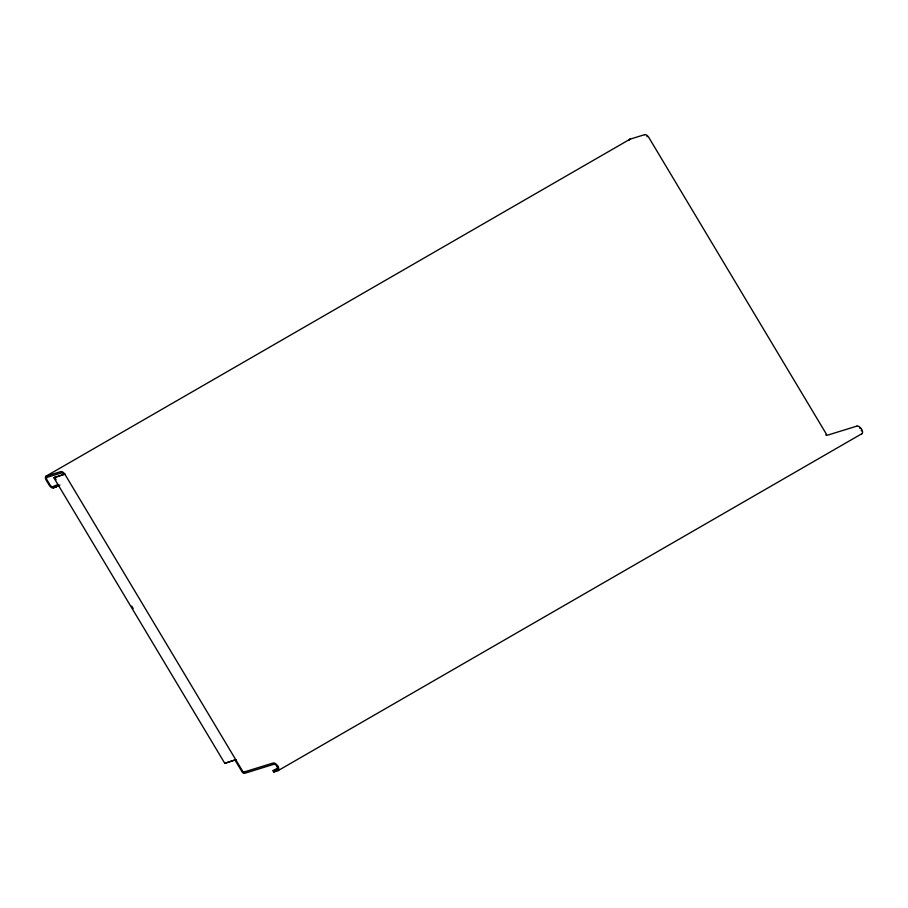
<?xml version="1.0" encoding="UTF-8"?>
<svg xmlns="http://www.w3.org/2000/svg" width="908" height="908" viewBox="0 0 908 908"><rect width="100%" height="100%" fill="white"/><g stroke="black" fill="none" stroke-linecap="round" stroke-linejoin="round"><path stroke-width="1.36" d="M46.092 476.178L629.902 139.253M53.856 477.721L64.911 474.101L53.856 477.721L224.775 763.322L235.83 759.69L224.775 763.322M64.116 474.555A2.872 1.657 60 0 0 61.517 472.898L47.114 477.324A2.1 1.214 60 0 0 46.978 479.855L50.133 485.076A2.872 1.657 60 0 0 52.743 486.722L57.953 484.486M53.515 488.005L59.928 485.042M278.007 766.465A3.564 2.066 60 0 1 277.803 770.835L273.796 772.004L273.047 770.744L277.95 767.907M273.796 772.004L276.259 770.586M278.064 770.642L861.862 433.718M630.163 139.14L644.555 134.69M46.365 476.064L60.745 471.615A4.597 2.656 60 0 1 64.922 474.305L242.765 771.414A1.146 0.67 60 0 0 243.809 772.072M856.936 426.09L827.619 435.148A1.146 0.67 60 0 1 826.575 434.478L648.755 137.358A4.597 2.656 60 0 0 644.567 134.725M243.809 772.084L273.138 763.015A4.88 2.815 60 0 1 277.576 765.875M273.887 764.275L244.57 773.344A2.872 1.657 60 0 1 241.959 771.652L235.047 760.144M273.047 770.744L277.019 769.519A2.304 1.328 60 0 0 277.167 766.727M861.397 428.928L861.771 429.563A3.564 2.066 60 0 1 861.601 433.911M277.598 765.864L277.973 766.488M277.144 766.749L276.77 766.114A3.167 1.827 60 0 0 273.898 764.309M54.639 477.267L56.092 479.696M131.728 606.09L133.181 608.519M55.502 485.905L56.251 487.165M46.342 476.008A3.36 1.941 60 0 0 46.149 480.116L49.316 485.337A4.597 2.656 60 0 0 53.493 487.971M629.221 140.218A3.36 1.941 60 0 1 630.141 139.072M856.959 426.136A4.88 2.815 60 0 1 861.374 428.951M646.927 136.472A2.872 1.657 60 0 1 647.211 136.722M826.201 435.352A2.872 1.657 60 0 1 825.86 434.887M859.479 427.929A3.167 1.827 60 0 1 859.774 428.201M861.261 430.358A2.304 1.328 60 0 1 861.431 430.914"/></g></svg>
